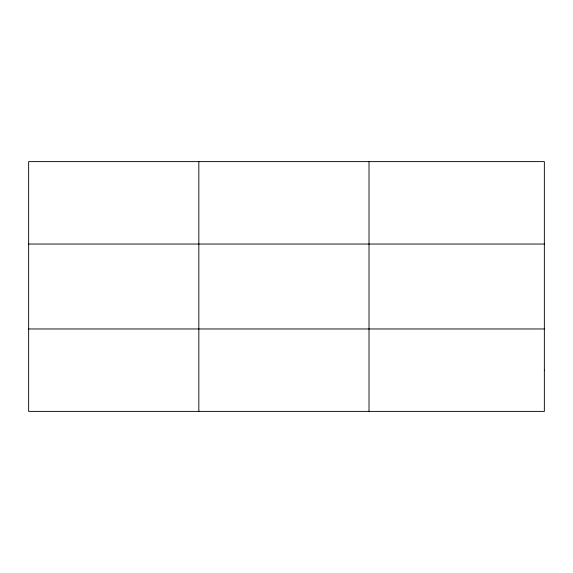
<?xml version="1.0" encoding="UTF-8"?>
<svg xmlns="http://www.w3.org/2000/svg" width="573" height="573" viewBox="0 0 573 573"><rect width="100%" height="100%" fill="white"/><g stroke="black" fill="none" stroke-linecap="round" stroke-linejoin="round"><path stroke-width="0.86" d="M198.831 161.615L198.831 411.385M369.012 161.615L369.012 411.385M28.65 244.041L544.35 244.041M28.65 328.959L544.35 328.959M544.35 370.172L544.35 411.385L28.65 411.385L28.65 161.615L544.35 161.615L544.35 370.172"/></g></svg>
